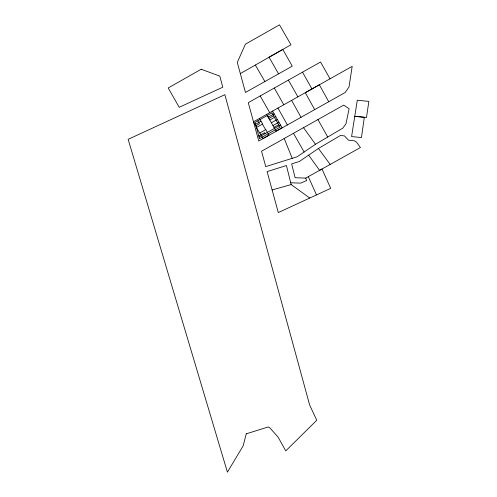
<?xml version="1.0" encoding="UTF-8"?>
<svg xmlns="http://www.w3.org/2000/svg" width="497" height="497" viewBox="0 0 497 497"><rect width="100%" height="100%" fill="white"/><g stroke="black" fill="none" stroke-linecap="round" stroke-linejoin="round"><path stroke-width="0.75" d="M304.114 152.026L297.125 156.791L265.746 166.625L261.54 151.225L343.669 105.128L349.111 108.756L345.949 123.84L342.75 128.195L315.471 144.267L304.114 152.026L293.491 133.295M308.662 155.139L319.608 170.347L360.424 147.541L356.486 142.067L354.212 140.781L348.527 140.21L344.514 135.929L340.513 135.451L318.428 148.473L299.38 161.475L291.658 163.898L295.094 177.715L305.73 178.094L321.994 169.011L330.698 188.357L278.301 212.567L267.1 171.589L286.446 165.526L291.149 184.567L309.755 198.03M240.324 73.599L282.787 49.433L292.255 66.169L245.468 92.454L237.286 62.448L245.394 44.19L279.482 24.85L290.969 44.78L269.057 57.242L278.575 73.86M330.02 78.806L320.546 62.038L248.27 102.662L258.751 141.024L345.117 92.548L349.006 87.037L352.18 66.356L253.489 121.784L256.663 127.362M255.079 124.573L261.043 121.225M268.2 117.205L274.17 113.856M255.974 125.698L259.446 123.747L257.794 120.839M273.605 115.795L268.995 118.385L267.343 115.484M269.79 119.994L275.754 116.646M271.374 122.778L277.338 119.429M272.959 125.567L278.929 122.219M258.763 135.898L264.522 132.668L265.087 133.656M278.68 124.716L274.064 127.307L274.63 128.301M259.074 137.035L280.513 125.008M272.12 189.953L291.149 184.567M290.739 182.778L300.691 183.126L306.661 180.535L305.73 178.094M318.428 148.473L330.176 164.432M303.512 127.667L315.471 144.267M255.34 65.051L264.889 81.533M272.58 111.067L282.097 127.797L276.133 131.146L266.616 114.416M260.204 95.952L269.716 112.676M259.459 118.435L262.627 124.014L256.458 127.474L259.633 133.053L265.802 129.587L268.976 135.165L263.006 138.514L259.838 132.935M262.428 124.126L265.597 129.705M274.313 88.025L283.793 104.768M302.511 72.183L311.973 88.944M288.409 80.098L297.883 96.853M317.943 119.566L327.747 137.042M277.947 108.054L287.378 124.958M314.694 109.62L305.295 92.69L319.36 84.794L328.741 101.736M291.621 100.369L301.033 117.292M308.308 176.652L316.483 194.917M284.209 138.501L292.211 158.332M364.332 117.286L361.456 137.563L351.596 136.569L357.281 100.226L368.861 101.407L366.469 117.522L354.852 116.292L364.332 117.286M246.251 433.813L243.157 445.852L227.409 472.15L128.139 139.328L224.861 94.697L309.643 404.999L316.757 420.263L285.769 450.878L278.134 437.18L269.89 427.905L268.281 426.954L246.251 433.813M201.204 69.245L168.203 87.963L179.212 107.296L222.805 87.186L219.786 76.116L201.204 69.245M271.952 112.894L255.067 122.374L259.527 138.688L280.072 127.157L271.952 112.894"/></g></svg>
